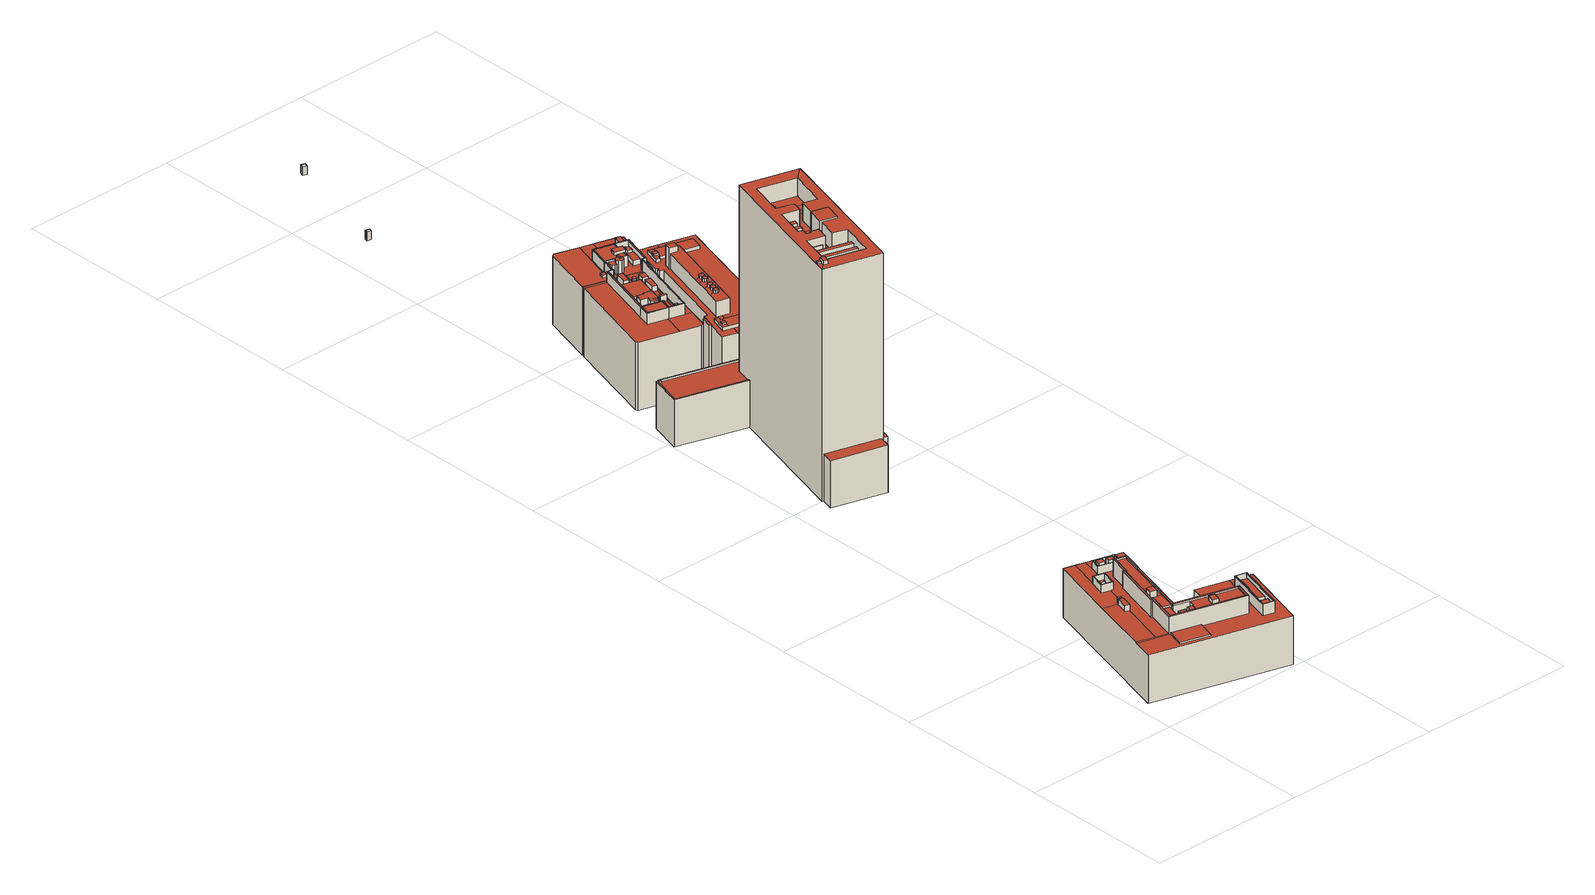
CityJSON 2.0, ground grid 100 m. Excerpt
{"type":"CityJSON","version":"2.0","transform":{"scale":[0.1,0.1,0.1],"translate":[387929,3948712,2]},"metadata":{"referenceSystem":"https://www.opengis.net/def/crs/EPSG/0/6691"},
"CityObjects":{
"building1":{"type":"Building","attributes":{"name":"西日本旅客鉄道株式会社(東京本部)","大字・町コード":"55","町・丁目コード":"3","13_区市町村コード_大字・町コード_町・丁目コード":"13101055003","地区計画":"大手町・丸の内・有楽町地区","荒川水系荒川洪水浸水想定区域（想定最大規模）.規模":"L2","荒川水系荒川洪水浸水想定区域（想定最大規模）.浸水ランク":"2","荒川水系荒川洪水浸水想定区域（想定最大規模）.浸水深":0.62,"荒川水系荒川洪水浸水想定区域（想定最大規模）.継続時間":19,"神田川流域浸水予想区域（想定最大規模）.規模":"L2","神田川流域浸水予想区域（想定最大規模）.浸水ランク":"1","神田川流域浸水予想区域（想定最大規模）.浸水深":0.334,"measuredHeight":45.7,"BuildingDetails.buildingRoofEdgeArea":6144.51,"BuildingDetails.districtsAndZonesType":"10","BuildingDetails.prefecture":"13","BuildingDetails.city":"13101","BuildingDetails.surveyYear":2016},"address":[{"country":"日本","locality":"東京都千代田区丸の内三丁目"}],"geometry":[{"type":"Solid","lod":"2","boundaries":[[[[0,1,2,3,4,5,6,7,8]],[[9,10,11,12]],[[13,14,15,16,17,18]],[[14,19,18,17,20,21,22,23,24,25,26,27,28,29,30,31,32,33,34,35,36,37,38,39,40,41,42,43,44,45,46,47,48,49,50,51,52,53,54,55,56,57,58,59,60,61,62,63,64,65,66,67,68,69,15]],[[70,71,45,44,72,73,48]],[[74,49,48,73,75]],[[76,77,78,79,53,52,80,81,74,75,82,83]],[[79,76,83,84,56,55,85,86,54,53]],[[26,57,56,84,27]],[[32,31,38,37]],[[65,64,69,68]],[[87,88,89,90,91,92]],[[93,87,92,94,95,96,97,89,88,98]],[[99,95,94,100,101,97,96,102]],[[103,104,105,106,107,108]],[[109,110,111,105,104,112,113,103,108,114]],[[115,109,114,116,117,111,110,118]],[[119,120,121,122,123,124,125,126,127,128,129,130]],[[131,127,126,123,122,132,133,119,130]],[[134,135,136,137,138,139,140,141,142,143,144,145,146,147,148,149]],[[145,142,141,150,151,146]],[[149,151,150,152,153,154,155,134]],[[156,157,158,159]],[[160,161,162,163]],[[164,162,161,165,166,160,163,167]],[[168,169,170,171]],[[172,173,174,175]],[[176,177,178,179]],[[180,181,182,183]],[[184,180,183,185,186,182,181,187]],[[188,189,190,191]],[[192,193,194,195]],[[196,197,198,199,200,201,202,203]],[[202,201,198,197]],[[204,205,206,207]],[[208,209,210,211]],[[212,213,214,215]],[[216,217,218,219]],[[220,221,222,223]],[[224,225,226,227]],[[228,229,225,224]],[[230,231,229,228]],[[232,233,234,235,236,231,230,237]],[[238,239,234,233]],[[240,241,239,238]],[[242,243,241,240]],[[227,226,243,242]],[[244,245,246,247,248,249,250,251,252,253,254]],[[255,244,254,256,257,258,259,245,260]],[[261,262,263,264,249,248,265,266]],[[267,261,266,268,253,252,269,263,262,270]],[[271,272,273,274]],[[275,276,277,278]],[[279,280,281,282]],[[283,284,285,286]],[[287,288,289,290]],[[18,11,10,13]],[[13,10,9,14]],[[14,9,12,19]],[[19,12,11,18]],[[27,84,83,82,8,7,28]],[[75,73,72,0,8,82]],[[72,44,43,1,0]],[[42,2,1,43]],[[158,3,2,42,41,159]],[[39,4,157,156,40]],[[39,38,31,30,5,4]],[[30,29,6,5]],[[28,7,6,29]],[[159,41,40,156]],[[158,157,4,3]],[[162,36,35,163]],[[160,90,89,97,101,161]],[[32,37,36,162,164,33]],[[90,160,166,91]],[[167,34,33,164]],[[165,100,94,92,91,166]],[[34,167,163,35]],[[100,165,161,101]],[[102,96,171,170]],[[102,170,169,99]],[[95,99,169,168]],[[95,168,171,96]],[[98,88,175,174]],[[93,98,174,173]],[[87,93,173,172]],[[87,172,175,88]],[[25,24,179,178]],[[177,176,23,22]],[[23,176,179,24]],[[80,183,182,81]],[[180,106,105,111,117,181]],[[49,74,81,182,186,50]],[[106,180,184,107]],[[185,51,50,186]],[[114,108,107,184,187,116]],[[52,51,185,183,80]],[[116,187,181,117]],[[110,191,190,118]],[[115,118,190,189]],[[115,189,188,109]],[[110,109,188,191]],[[104,194,193,112]],[[112,193,192,113]],[[113,192,195,103]],[[103,195,194,104]],[[48,47,203,202,70]],[[122,121,201,200,132]],[[133,132,200,199]],[[197,71,70,202]],[[46,45,71,197,196]],[[120,119,133,199,198]],[[47,46,196,203]],[[201,121,120,198]],[[123,207,206,124]],[[125,124,206,205]],[[125,205,204,126]],[[123,126,204,207]],[[127,131,210,209,128]],[[128,209,208,129]],[[129,208,211,130]],[[130,211,210,131]],[[76,214,213,77]],[[77,213,212,78]],[[78,212,215,79]],[[79,215,214,76]],[[55,218,217,85]],[[85,217,216,86]],[[86,216,219,54]],[[54,219,218,55]],[[68,222,221,65]],[[65,221,220,66]],[[66,220,223,67]],[[67,223,222,68]],[[177,22,21,225,229,26,25,178]],[[227,268,266,265,224]],[[224,265,248,228]],[[228,248,247,230]],[[230,247,246,237]],[[232,237,246,245,259]],[[232,259,258,233]],[[233,258,257,238]],[[238,257,256,240]],[[240,256,254,253,242]],[[242,253,268,227]],[[58,57,26,229,231]],[[58,231,236,59]],[[235,60,59,236]],[[60,235,234,61]],[[61,234,239,62]],[[62,239,241,63]],[[15,69,64,63,241,243,16]],[[17,16,243,226,20]],[[20,226,225,21]],[[138,252,251,139]],[[140,139,251,250]],[[152,150,141,140,250,249]],[[152,249,264,153]],[[271,154,153,264,263,269,137,136,272]],[[137,269,252,138]],[[134,155,274,273,135]],[[272,136,135,273]],[[154,271,274,155]],[[142,277,276,143]],[[143,276,275,144]],[[144,275,278,145]],[[145,278,277,142]],[[146,151,281,280,147]],[[147,280,279,148]],[[148,279,282,149]],[[149,282,281,151]],[[245,285,284,260]],[[255,260,284,283]],[[244,255,283,286]],[[245,244,286,285]],[[262,289,288,270]],[[267,270,288,287]],[[261,267,287,290]],[[262,261,290,289]]]],"semantics":{"surfaces":[{"type":"GroundSurface"},{"type":"RoofSurface"},{"type":"WallSurface"}],"values":[[0,1,1,1,1,1,1,1,1,1,1,1,1,1,1,1,1,1,1,1,1,1,1,1,1,1,1,1,1,1,1,1,1,1,1,1,1,1,1,1,1,1,1,1,1,1,1,1,1,1,1,1,1,1,1,1,2,2,2,2,2,2,2,2,2,2,2,2,2,2,2,2,2,2,2,2,2,2,2,2,2,2,2,2,2,2,2,2,2,2,2,2,2,2,2,2,2,2,2,2,2,2,2,2,2,2,2,2,2,2,2,2,2,2,2,2,2,2,2,2,2,2,2,2,2,2,2,2,2,2,2,2,2,2,2,2,2,2,2,2,2,2,2,2,2,2,2,2,2,2,2,2,2,2,2,2,2,2,2,2,2,2,2,2,2,2,2,2,2,2,2,2,2,2,2,2,2,2,2]]}}]},
"building2":{"type":"Building","attributes":{"大字・町コード":"55","町・丁目コード":"2","13_区市町村コード_大字・町コード_町・丁目コード":"13101055002","地区計画":"大手町・丸の内・有楽町地区","荒川水系荒川洪水浸水想定区域（想定最大規模）.規模":"L2","荒川水系荒川洪水浸水想定区域（想定最大規模）.浸水ランク":"1","荒川水系荒川洪水浸水想定区域（想定最大規模）.浸水深":0.11,"荒川水系荒川洪水浸水想定区域（想定最大規模）.継続時間":0,"measuredHeight":151,"BuildingDetails.buildingRoofEdgeArea":5348.33,"BuildingDetails.districtsAndZonesType":"10","BuildingDetails.prefecture":"13","BuildingDetails.city":"13101","BuildingDetails.surveyYear":2016},"address":[{"country":"日本","locality":"東京都千代田区丸の内二丁目"}],"geometry":[{"type":"Solid","lod":"2","boundaries":[[[[291,292,293,294,295,296,297,298,299,300,301,302,303,304,305,306,307,308,309,310,311,312]],[[313,314,315,316]],[[317,318,319,320]],[[321,322,323,324]],[[325,326,327,328,329,330,331,332,333,334,335,336,337,338,339,340,341]],[[342,343,344,345,326,325,346,347,348,349,350,351,352,353,354,355,356,357,358,332,331,359,329,328,360,361]],[[362,363,364,365,366,367,368,369]],[[370,371,372,373,374,375,376,377,378,379,380,381,382,383]],[[384,385,386,387]],[[388,389,390,391]],[[392,393,394,395]],[[396,397,398,399]],[[400,401,402,403,404]],[[401,405,406,407,408,409,410,411,412,413,414,415,416,417,418,419,420,402]],[[409,421,422,423,424,425,426,412,411,427,428,410]],[[429,430,431,432,433,434,435,426,425,436,437,424,423,438,439]],[[440,441,430,429,442,443,444]],[[445,446,443,442,447,448,449]],[[450,451,448,447,452,453]],[[454,455,456,457]],[[458,459,460,461]],[[462,463,464,465]],[[466,467,468,469]],[[470,471,472,473]],[[474,475,476,477]],[[478,479,480,481]],[[482,483,484,485]],[[486,487,488,489]],[[490,491,492,493]],[[494,495,496,497]],[[317,320,301,300]],[[319,306,305,315,314,302,301,320]],[[307,306,319,318]],[[321,324,310,309]],[[323,311,310,324]],[[312,311,323,322]],[[330,308,307,318,317,300,299,331]],[[331,299,298,382,381,368,367,359]],[[329,291,312,322,321,309,308,330]],[[366,375,374,292,291,329,359,367]],[[459,458,397,396,455,454,389,388,384,387,394,393,341,340,405,401,400]],[[406,405,340,339]],[[407,406,339,338]],[[438,423,422,335,334]],[[439,438,334,333]],[[452,447,442,429,439,333,332]],[[453,452,332,358]],[[482,485,450,453,358,357,432,431,474,477,440,444,478,481,445,449]],[[433,432,357,356]],[[434,433,356,355]],[[435,434,355,354]],[[413,412,426,435,354,353]],[[414,413,353,352]],[[415,414,352,351]],[[416,415,351,350]],[[417,416,350,349]],[[418,417,349,348]],[[419,418,348,347]],[[347,346,464,463,420,419]],[[465,464,346,325,392,395,386,385,391,390,457,456,399,398,461,460,404,403]],[[393,392,325,341]],[[366,365,376,375]],[[376,365,364,377]],[[377,364,363,378]],[[378,363,362,379]],[[380,379,362,369]],[[381,380,369,368]],[[372,294,293,373]],[[371,295,294,372]],[[370,296,295,371]],[[383,297,296,370]],[[298,297,383,382]],[[374,373,293,292]],[[391,385,384,388]],[[394,387,386,395]],[[455,396,399,456]],[[389,454,457,390]],[[459,400,404,460]],[[397,458,461,398]],[[463,462,402,420]],[[465,403,402,462]],[[411,469,468,427]],[[428,427,468,467]],[[428,467,466,410]],[[411,410,466,469]],[[425,470,473,436]],[[472,437,436,473]],[[437,472,471,424]],[[470,425,424,471]],[[477,476,441,440]],[[441,476,475,430]],[[431,430,475,474]],[[481,480,446,445]],[[446,480,479,443]],[[444,443,479,478]],[[485,484,451,450]],[[451,484,483,448]],[[449,448,483,482]],[[421,489,488,336,335,422]],[[336,488,487,337]],[[407,338,337,487,486,408]],[[421,409,408,486,489]],[[493,492,342,361]],[[342,492,491,343]],[[344,343,491,490]],[[496,345,344,490,493,361,360,497]],[[345,496,495,326]],[[326,495,494,327]],[[328,327,494,497,360]],[[303,302,314,313]],[[316,315,305,304]],[[316,304,303,313]]]],"semantics":{"surfaces":[{"type":"GroundSurface"},{"type":"OuterCeilingSurface"},{"type":"RoofSurface"},{"type":"WallSurface"}],"values":[[0,1,2,2,2,2,2,2,2,2,2,2,2,2,2,2,2,2,2,2,2,2,2,2,2,2,2,2,2,2,3,3,3,3,3,3,3,3,3,3,3,3,3,3,3,3,3,3,3,3,3,3,3,3,3,3,3,3,3,3,3,3,3,3,3,3,3,3,3,3,3,3,3,3,3,3,3,3,3,3,3,3,3,3,3,3,3,3,3,3,3,3,3,3,3,3,3,3,3,3,3,3,3,3,3,3,3,3,3,3,3,3]]}}]},
"building3":{"type":"Building","attributes":{"name":"成田国際空港株式会社(東京事務所)","大字・町コード":"55","町・丁目コード":"2","13_区市町村コード_大字・町コード_町・丁目コード":"13101055002","地区計画":"大手町・丸の内・有楽町地区","荒川水系荒川洪水浸水想定区域（想定最大規模）.規模":"L2","荒川水系荒川洪水浸水想定区域（想定最大規模）.浸水ランク":"1","荒川水系荒川洪水浸水想定区域（想定最大規模）.浸水深":0.15,"荒川水系荒川洪水浸水想定区域（想定最大規模）.継続時間":0,"measuredHeight":50.7,"BuildingDetails.buildingRoofEdgeArea":2559.14,"BuildingDetails.districtsAndZonesType":"10","BuildingDetails.prefecture":"13","BuildingDetails.city":"13101","BuildingDetails.surveyYear":2016},"address":[{"country":"日本","locality":"東京都千代田区丸の内二丁目"}],"geometry":[{"type":"Solid","lod":"2","boundaries":[[[[498,499,500,501,502,503,504,505]],[[506,507,508,509,510,511,512,513,514,515,516]],[[517,506,516,518,519,520,521,522,523]],[[524,522,521,525,526,527,528,529]],[[530,531,532,533,534,535,536,537,538,539,540,541,542,543,508,507,544,545,517,523,546,547,524,529,548,549,528,527,550,519,518,551,552,553,554,555,556,557,558,559,560,561,562,563]],[[564,553,552,565,566,567,568,559,558,569,570]],[[571,572,537,536,573,574,575,576,577,578,579,580,581,563,562]],[[582,583,565,552,551,584,585,586,587,588,589]],[[590,591,587,586,592,593,594,595]],[[596,566,565,583,597,598,599,600,568,567,601]],[[595,594,602,603,513,512,604]],[[605,606,607,608,609,610,611]],[[606,612,613,614,615,607]],[[616,617,618,619]],[[620,621,622,623,617,616]],[[624,625,626,627]],[[628,629,630,631,632,633]],[[634,635,636,637]],[[638,639,640,641]],[[611,610,642,643,644,605]],[[645,646,647,648]],[[649,642,610,609,608,650,623,622,621,620,644,643,651]],[[652,653,654,655,656,657,658,659,660,661,662,663,664]],[[665,666,667,668,669,670,671]],[[672,673,674,675]],[[676,677,678,679]],[[680,681,682,683]],[[684,685,686,687]],[[688,689,615,614,613]],[[514,513,603,505,504]],[[602,498,505,603]],[[594,593,499,498,602]],[[592,500,499,593]],[[586,585,501,500,592]],[[584,502,501,585]],[[502,584,551,518,516,515,503]],[[514,504,503,515]],[[588,587,607,615]],[[613,612,598,597]],[[599,598,612,606]],[[676,600,599,606,605,572,571,677]],[[591,608,607,587]],[[512,617,623,604]],[[620,616,509,508,543]],[[510,509,616,619]],[[510,619,618,511]],[[512,511,618,617]],[[573,536,535,625,624]],[[627,626,534,533]],[[534,626,625,535]],[[542,541,633,632]],[[630,629,539,538]],[[539,629,628,540]],[[541,540,628,633]],[[507,636,635,544]],[[544,635,634,545]],[[517,545,634,637,506]],[[506,637,636,507]],[[523,641,640,546]],[[547,546,640,639]],[[524,547,639,638,522]],[[523,522,638,641]],[[643,642,645,648]],[[643,648,647,651]],[[649,651,647,646]],[[649,646,645,642]],[[620,543,542,632,631,644]],[[590,595,604,623,650]],[[591,590,650,608]],[[630,538,537,572,605,644,631]],[[530,663,662,531]],[[531,662,661,532]],[[532,661,660,533]],[[627,533,660,659,574,573,624]],[[575,574,659,658]],[[575,658,657,576]],[[576,657,656,577]],[[577,656,655,578]],[[578,655,654,579]],[[579,654,653,580]],[[580,653,652,581]],[[581,652,664,563]],[[563,664,663,530]],[[554,670,669,555]],[[555,669,668,556]],[[556,668,667,557]],[[558,557,667,666,569]],[[569,666,665,570]],[[570,665,671,564]],[[553,564,671,670,554]],[[567,674,673,601]],[[601,673,672,596]],[[596,672,675,566]],[[566,675,674,567]],[[677,571,562,561,678]],[[559,568,600,676,679,560]],[[560,679,678,561]],[[521,520,683,682,525]],[[526,525,682,681]],[[527,526,681,680,550]],[[520,519,550,680,683]],[[528,687,686,529]],[[548,529,686,685]],[[548,685,684,549]],[[528,549,684,687]],[[615,689,589,588]],[[589,689,688,582]],[[597,583,582,688,613]]]],"semantics":{"surfaces":[{"type":"GroundSurface"},{"type":"RoofSurface"},{"type":"WallSurface"}],"values":[[0,1,1,1,1,1,1,1,1,1,1,1,1,1,1,1,1,1,1,1,1,1,1,1,1,1,1,1,1,2,2,2,2,2,2,2,2,2,2,2,2,2,2,2,2,2,2,2,2,2,2,2,2,2,2,2,2,2,2,2,2,2,2,2,2,2,2,2,2,2,2,2,2,2,2,2,2,2,2,2,2,2,2,2,2,2,2,2,2,2,2,2,2,2,2,2,2,2,2,2,2,2,2,2,2,2,2,2]]}}]},
"building4":{"type":"Building","attributes":{"大字・町コード":"55","町・丁目コード":"2","13_区市町村コード_大字・町コード_町・丁目コード":"13101055002","地区計画":"大手町・丸の内・有楽町地区","荒川水系荒川洪水浸水想定区域（想定最大規模）.規模":"L2","荒川水系荒川洪水浸水想定区域（想定最大規模）.浸水ランク":"1","荒川水系荒川洪水浸水想定区域（想定最大規模）.浸水深":0.28,"荒川水系荒川洪水浸水想定区域（想定最大規模）.継続時間":0,"measuredHeight":52.7,"BuildingDetails.buildingRoofEdgeArea":1659.01,"BuildingDetails.districtsAndZonesType":"10","BuildingDetails.prefecture":"13","BuildingDetails.city":"13101","BuildingDetails.surveyYear":2016},"address":[{"country":"日本","locality":"東京都千代田区丸の内二丁目"}],"geometry":[{"type":"Solid","lod":"2","boundaries":[[[[690,691,692,693,694,695,696]],[[697,698,699,700,701,702]],[[703,704,699,698,705,706,707,708,709,710]],[[711,703,710,712,713,714,700,699,704,715]],[[708,716,717,718,719,720,721,722,709]],[[723,724,725,726,727,728,729,730,731,732,733,734,735,736,737,738,739,740,741,742,743,744,745,746,747,748,749,750,722,721,718,717,751,752,753,754,755,756,757,758]],[[759,760,761,762,763,764,697,702,747,746,765,766,767]],[[768,769,770,771,772,773]],[[774,775,776,777]],[[778,779,780,781]],[[782,783,784,785,786,787,788,789,790,791,792]],[[793,794,795,796]],[[797,798,799,800,801,802,803,804,805,806,807,808]],[[809,810,811,812,813]],[[814,815,816,817,818]],[[819,820,821,822,823,824,825,826,827,828,829]],[[830,831,832,833,834,835,836,837,838,839,840,841,842,843,844,845,846,847,848,849,850,851,852,853,854,855,856,857,858,859,860,861,862,863]],[[864,865,866,867]],[[713,696,695,714]],[[712,690,696,713]],[[710,709,722,750,691,690,712]],[[749,692,691,750]],[[749,748,693,692]],[[693,748,747,702,701,694]],[[700,714,695,694,701]],[[704,777,776,715]],[[711,715,776,775]],[[703,711,775,774]],[[704,703,774,777]],[[778,737,736,851,850,828,827,779]],[[827,826,780,779]],[[737,778,781,738]],[[841,739,738,781,780,826,825,842]],[[787,759,767,788]],[[771,782,792,772]],[[773,772,792,791]],[[759,787,786,760]],[[760,786,785,761]],[[761,785,784,762]],[[763,762,784,783]],[[836,770,769,798,797,794,793,837]],[[808,795,794,797]],[[837,793,796,838]],[[795,808,807,742,741,839,838,796]],[[769,768,799,798]],[[807,806,743,742]],[[744,743,806,805]],[[744,805,804,745]],[[746,745,804,803,765]],[[766,765,803,802]],[[788,767,766,802,801,789]],[[789,801,800,790]],[[799,768,773,791,790,800]],[[728,812,811,729]],[[729,811,810,730]],[[731,730,810,809]],[[813,812,728,727]],[[724,723,818,817]],[[724,817,816,725]],[[815,726,725,816]],[[814,818,723,758]],[[846,821,820,847]],[[847,820,819,848]],[[849,848,819,829]],[[850,849,829,828]],[[825,824,843,842]],[[823,844,843,824]],[[821,846,845,822]],[[854,853,734,733]],[[734,853,852,735]],[[736,735,852,851]],[[841,840,740,739]],[[832,831,706,705]],[[740,840,839,741]],[[835,764,763,783,782,771,770,836]],[[707,706,831,830]],[[716,708,707,830,863]],[[718,866,865,719]],[[719,865,864,720]],[[720,864,867,721]],[[721,867,866,718]],[[705,698,833,832]],[[845,844,823,822]],[[764,835,834,697]],[[697,834,833,698]],[[752,751,862,861]],[[752,861,860,753]],[[753,860,859,754]],[[754,859,858,755]],[[755,858,857,756]],[[756,857,856,757]],[[814,758,757,856,855,732,731,809,813,727,726,815]],[[733,732,855,854]],[[751,717,716,863,862]]]],"semantics":{"surfaces":[{"type":"GroundSurface"},{"type":"RoofSurface"},{"type":"WallSurface"}],"values":[[0,1,1,1,1,1,1,1,1,1,1,1,1,1,1,1,1,1,2,2,2,2,2,2,2,2,2,2,2,2,2,2,2,2,2,2,2,2,2,2,2,2,2,2,2,2,2,2,2,2,2,2,2,2,2,2,2,2,2,2,2,2,2,2,2,2,2,2,2,2,2,2,2,2,2,2,2,2,2,2,2,2,2,2,2,2,2,2,2,2,2,2,2,2]]}}]},
"building5":{"type":"Building","attributes":{"大字・町コード":"39","13_区市町村コード_大字・町コード_町・丁目コード":"13101039000","荒川水系荒川洪水浸水想定区域（想定最大規模）.規模":"L2","荒川水系荒川洪水浸水想定区域（想定最大規模）.浸水ランク":"2","荒川水系荒川洪水浸水想定区域（想定最大規模）.浸水深":0.83,"荒川水系荒川洪水浸水想定区域（想定最大規模）.継続時間":29,"measuredHeight":5.9,"BuildingDetails.buildingRoofEdgeArea":4.9,"BuildingDetails.districtsAndZonesType":"5","BuildingDetails.prefecture":"13","BuildingDetails.city":"13101","BuildingDetails.surveyYear":2016},"address":[{"country":"日本","locality":"東京都千代田区皇居外苑"}],"geometry":[{"type":"Solid","lod":"1","boundaries":[[[[868,869,870,871]],[[870,872,873,871]],[[869,874,872,870]],[[868,875,874,869]],[[871,873,875,868]],[[872,874,875,873]]]]}]},
"building6":{"type":"Building","attributes":{"大字・町コード":"55","町・丁目コード":"2","13_区市町村コード_大字・町コード_町・丁目コード":"13101055002","地区計画":"大手町・丸の内・有楽町地区","荒川水系荒川洪水浸水想定区域（想定最大規模）.規模":"L2","荒川水系荒川洪水浸水想定区域（想定最大規模）.浸水ランク":"1","荒川水系荒川洪水浸水想定区域（想定最大規模）.浸水深":0.33,"荒川水系荒川洪水浸水想定区域（想定最大規模）.継続時間":0,"measuredHeight":46,"BuildingDetails.buildingRoofEdgeArea":3389.47,"BuildingDetails.districtsAndZonesType":"10","BuildingDetails.prefecture":"13","BuildingDetails.city":"13101","BuildingDetails.surveyYear":2016},"address":[{"country":"日本","locality":"東京都千代田区丸の内二丁目"}],"geometry":[{"type":"Solid","lod":"2","boundaries":[[[[876,877,878,879,880,881,882,883,884,885,886,887,888,889]],[[890,891,892,893,894,895,896,897]],[[898,899,900,901,902,903,904,905,906,907,908,909,910,911,912,913,914,915,916,917,918,919]],[[920,921,922,923,924,925,926,927,928,929,930,931,915,914,907,906,932,933,934]],[[930,923,922,935,936,937,938,931]],[[939,940,938,937,933,932,941,942,943,944]],[[917,916,945,946,905,904,947,948,919,918,949,950,951,952,953,954]],[[955,956,957,958,959,960,961,962]],[[963,964,965,966,967,968,969,970]],[[971,972,973,974,975,976,977,978]],[[979,980,981,982,983,984,985,986]],[[987,988,989,990]],[[991,992,993,994,995,996,997,998,999,1000,1001,1002,1003,1004,1005,1006]],[[1006,1005,1007,1008,1009,1010,1002,1001,1011,1012,1013,1014,1015,1016,998,997,1017,1018,1019,1020,994,993,1021,1022,1023,1024,1025,1026,1027,1028,1029,1030,1031,1032]],[[1033,1034,1035,1036]],[[1037,1038,1039,1040,1041,1042,1043,1044,1045,1046]],[[1038,1045,1044,1047,1048,1039]],[[1049,1050,1051,1052]],[[1053,1054,1055,1056,1057,1058,1059,1060,1061,1062]],[[1055,1054,1061,1060,1063,1064]],[[1065,1066,1067,1068]],[[949,918,890,897]],[[949,897,896,950]],[[950,896,895,951]],[[951,895,894,952]],[[953,952,894,893]],[[954,953,893,892]],[[954,892,891,917]],[[918,917,891,890]],[[1001,1000,946,945,1011]],[[943,942,1016,1015]],[[945,916,915,931,938,940,1012,1011]],[[998,1016,942,941,999]],[[932,906,905,946,1000,999,941]],[[902,901,962,961]],[[903,902,961,960]],[[947,904,903,960,959]],[[947,959,958,948]],[[898,919,948,958,957]],[[899,898,957,956]],[[899,956,955,900]],[[901,900,955,962]],[[908,907,963,970]],[[908,970,969,909]],[[909,969,968,910]],[[910,968,967,911]],[[912,911,967,966]],[[912,966,965,913]],[[913,965,964,914]],[[914,964,963,907]],[[924,923,978,977]],[[925,924,977,976]],[[925,976,975,926]],[[927,926,975,974]],[[927,974,973,928]],[[928,973,972,929]],[[930,929,972,971]],[[930,971,978,923]],[[933,986,985,934]],[[934,985,984,920]],[[920,984,983,921]],[[921,983,982,922]],[[922,982,981,935]],[[935,981,980,936]],[[936,980,979,937]],[[937,979,986,933]],[[940,939,989,988,1013,1012]],[[1013,988,987,1014]],[[990,944,943,1015,1014,987]],[[939,944,990,989]],[[991,1006,1032,889,888]],[[876,889,1032,1031]],[[879,878,1066,1065,1029,1028]],[[1027,880,879,1028]],[[1026,881,880,1027]],[[1025,882,881,1026]],[[1024,883,882,1025]],[[1023,884,883,1024]],[[1022,885,884,1023]],[[1021,886,885,1022]],[[1021,993,992,887,886]],[[991,888,887,992]],[[1045,1035,1034,1046]],[[1046,1034,1033,1037]],[[1037,1033,1036,1038]],[[1038,1036,1035,1045]],[[1009,1041,1040,1010]],[[1002,1010,1040,1039,1048,1003]],[[1003,1048,1047,1004]],[[1005,1004,1047,1044,1043,1007]],[[1007,1043,1042,1008]],[[1008,1042,1041,1009]],[[1061,1051,1050,1062]],[[1062,1050,1049,1053]],[[1052,1054,1053,1049]],[[1054,1052,1051,1061]],[[995,1064,1063,996]],[[1017,997,996,1063,1060,1059]],[[1017,1059,1058,1018]],[[1018,1058,1057,1019]],[[1019,1057,1056,1020]],[[995,994,1020,1056,1055,1064]],[[1067,877,876,1031,1030,1068]],[[1066,878,877,1067]],[[1029,1065,1068,1030]]]],"semantics":{"surfaces":[{"type":"GroundSurface"},{"type":"RoofSurface"},{"type":"WallSurface"}],"values":[[0,1,1,1,1,1,1,1,1,1,1,1,1,1,1,1,1,1,1,1,1,2,2,2,2,2,2,2,2,2,2,2,2,2,2,2,2,2,2,2,2,2,2,2,2,2,2,2,2,2,2,2,2,2,2,2,2,2,2,2,2,2,2,2,2,2,2,2,2,2,2,2,2,2,2,2,2,2,2,2,2,2,2,2,2,2,2,2,2,2,2,2,2,2,2,2,2,2,2,2,2,2,2,2,2]]}}]},
"building7":{"type":"Building","attributes":{"大字・町コード":"39","13_区市町村コード_大字・町コード_町・丁目コード":"13101039000","荒川水系荒川洪水浸水想定区域（想定最大規模）.規模":"L2","荒川水系荒川洪水浸水想定区域（想定最大規模）.浸水ランク":"2","荒川水系荒川洪水浸水想定区域（想定最大規模）.浸水深":1.2,"荒川水系荒川洪水浸水想定区域（想定最大規模）.継続時間":27,"measuredHeight":5.9,"BuildingDetails.buildingRoofEdgeArea":6.37,"BuildingDetails.districtsAndZonesType":"5","BuildingDetails.prefecture":"13","BuildingDetails.city":"13101","BuildingDetails.surveyYear":2016},"address":[{"country":"日本","locality":"東京都千代田区皇居外苑"}],"geometry":[{"type":"Solid","lod":"1","boundaries":[[[[1069,1070,1071,1072]],[[1071,1073,1074,1072]],[[1070,1075,1073,1071]],[[1069,1076,1075,1070]],[[1072,1074,1076,1069]],[[1073,1075,1076,1074]]]]}]}
},
"vertices":[
[706,1121,6],[631,856,6],[621,859,6],[553,622,6],[722,575,6],[1066,478,6],[933,9,6],[79,251,6],[353,1221,6],[694,430,343],[676,368,343],[717,357,343],[735,418,343],[676,368,317],[694,430,317],[445,502,317],[421,416,317],[710,334,317],[717,357,317],[735,418,317],[806,306,317],[774,193,317],[494,273,317],[461,160,317],[281,214,317],[314,324,317],[308,326,317],[115,380,317],[79,251,317],[933,9,317],[1066,478,317],[992,499,317],[971,426,317],[975,425,317],[883,104,317],[811,124,317],[903,445,317],[907,444,317],[928,517,317],[722,575,317],[683,439,317],[515,487,317],[621,859,317],[631,856,317],[676,1015,317],[590,1038,317],[582,1010,317],[448,1048,317],[455,1074,317],[426,975,317],[431,973,317],[402,874,317],[385,879,317],[345,740,317],[343,731,317],[322,656,317],[237,359,317],[312,338,317],[363,521,317],[355,523,317],[448,849,317],[456,846,317],[493,974,317],[573,952,317],[470,588,317],[491,582,317],[511,576,317],[501,538,317],[480,543,317],[459,549,317],[467,1114,317],[601,1076,317],[706,1121,317],[486,1184,317],[364,992,317],[424,1201,317],[320,747,317],[324,759,317],[344,753,317],[341,741,317],[331,894,317],[360,994,317],[353,1221,317],[226,773,317],[119,393,317],[292,665,317],[313,740,317],[882,135,317],[838,148,317],[824,152,317],[817,128,317],[880,109,317],[887,134,317],[893,171,317],[905,197,317],[898,199,317],[860,210,317],[842,215,317],[848,183,317],[955,401,317],[969,422,317],[906,440,317],[917,412,317],[389,893,317],[358,902,317],[339,906,317],[337,897,317],[399,879,317],[402,890,317],[402,940,317],[370,949,317],[353,953,317],[363,922,317],[395,914,317],[415,936,317],[407,961,317],[425,970,317],[363,988,317],[376,969,317],[586,1039,317],[595,1073,317],[470,1109,317],[460,1073,317],[474,1070,317],[483,1102,317],[520,1092,317],[512,1060,317],[533,1054,317],[541,1085,317],[579,1075,317],[570,1043,317],[533,1053,317],[453,1051,317],[579,1015,317],[452,312,317],[465,354,317],[498,345,317],[508,380,317],[407,408,317],[411,421,317],[353,438,317],[331,359,317],[343,355,317],[365,431,317],[399,421,317],[376,346,317],[398,339,317],[405,360,317],[447,348,317],[438,316,317],[328,349,317],[395,329,317],[324,335,317],[482,290,317],[484,296,317],[450,305,317],[683,439,52],[722,575,52],[553,622,52],[515,487,52],[817,128,389],[906,440,389],[903,445,389],[811,124,389],[975,425,389],[969,422,389],[880,109,389],[883,104,389],[898,199,371],[955,401,371],[917,412,371],[860,210,371],[882,135,371],[893,171,371],[848,183,371],[838,148,371],[461,160,328],[494,273,328],[314,324,328],[281,214,328],[337,897,367],[363,988,367],[360,994,367],[331,894,367],[399,879,367],[402,874,367],[431,973,367],[425,970,367],[402,940,339],[407,961,339],[376,969,339],[370,949,339],[395,914,339],[363,922,339],[358,902,339],[389,893,339],[582,1010,367],[601,1076,367],[595,1073,367],[579,1015,367],[453,1051,367],[470,1109,367],[467,1114,367],[448,1048,367],[512,1060,367],[520,1092,367],[483,1102,367],[474,1070,367],[579,1075,367],[541,1085,367],[533,1053,367],[570,1043,367],[344,753,354],[324,759,354],[320,747,354],[341,741,354],[313,740,354],[292,665,354],[322,656,354],[343,731,354],[511,576,335],[491,582,335],[480,543,335],[501,538,335],[767,206,430],[774,193,430],[806,306,430],[794,299,430],[320,333,430],[308,326,430],[376,528,430],[363,521,430],[455,836,430],[463,834,430],[456,846,430],[448,849,430],[355,523,430],[368,530,430],[500,962,430],[493,974,430],[560,945,430],[573,952,430],[408,409,430],[421,416,430],[414,540,420],[374,551,420],[368,530,420],[376,528,420],[320,333,420],[324,335,420],[353,438,420],[411,421,420],[407,408,420],[408,409,420],[443,531,420],[426,584,420],[560,945,420],[500,962,420],[463,834,420],[455,836,420],[387,595,420],[610,258,420],[577,268,420],[483,295,420],[482,290,420],[767,206,420],[769,213,420],[624,306,420],[794,299,420],[508,380,420],[591,316,420],[484,296,414],[498,345,414],[465,354,414],[450,305,414],[399,421,411],[365,431,411],[343,355,411],[376,346,411],[447,348,411],[405,360,411],[395,329,411],[438,316,411],[426,584,461],[387,595,461],[374,551,461],[414,540,461],[624,306,451],[591,316,451],[577,268,451],[610,258,451],
[208,2987,10],[443,3820,10],[3,3951,10],[65,4160,10],[80,4156,10],[83,4164,10],[850,3936,10],[822,3840,10],[833,3837,10],[833,3836,10],[852,3831,10],[679,3194,10],[636,3208,10],[590,3038,10],[633,3025,10],[594,2881,10],[566,2889,10],[566,2887,10],[555,2890,10],[535,2815,10],[196,2907,10],[217,2985,10],[636,3208,130],[679,3194,130],[633,3025,130],[590,3038,130],[833,3836,311],[566,2889,311],[594,2881,311],[852,3831,311],[555,2890,311],[217,2985,311],[196,2907,311],[535,2815,311],[285,3052,1492],[280,3048,1492],[268,3008,1492],[242,3016,1492],[208,2987,1492],[566,2887,1492],[833,3837,1491],[755,3774,1491],[688,3541,1491],[602,3566,1491],[569,3453,1491],[661,3426,1492],[630,3322,1492],[540,3349,1492],[503,3224,1492],[591,3198,1492],[528,2982,1492],[226,3045,1492],[230,3059,1492],[250,3053,1492],[251,3056,1492],[346,3263,1492],[455,3231,1492],[477,3305,1492],[428,3319,1492],[425,3309,1492],[395,3318,1492],[406,3355,1492],[377,3363,1492],[433,3559,1491],[541,3528,1491],[559,3591,1491],[450,3623,1491],[514,3844,1491],[476,3938,1491],[240,3017,1492],[246,3039,1492],[90,4152,300],[87,4143,300],[71,4148,300],[15,3958,300],[445,3830,300],[476,3938,300],[812,3843,300],[838,3930,300],[83,4164,310],[80,4156,310],[65,4160,310],[3,3951,310],[443,3820,310],[445,3830,310],[15,3958,310],[71,4148,310],[87,4143,310],[90,4152,310],[838,3930,310],[812,3843,310],[822,3840,310],[850,3936,310],[542,3029,1441],[299,3099,1441],[292,3074,1441],[535,3004,1441],[542,3029,1376],[554,3071,1376],[311,3141,1376],[299,3099,1376],[285,3052,1376],[528,2982,1376],[535,3004,1376],[292,3074,1376],[561,3096,1376],[570,3127,1376],[327,3197,1376],[318,3166,1376],[577,3152,1376],[587,3186,1376],[437,3229,1376],[344,3256,1376],[334,3222,1376],[591,3198,1376],[503,3224,1376],[540,3349,1376],[528,3352,1376],[547,3415,1376],[474,3436,1376],[423,3450,1376],[404,3456,1376],[377,3363,1376],[406,3355,1376],[395,3318,1376],[425,3309,1376],[428,3319,1376],[477,3305,1376],[455,3231,1376],[439,3236,1376],[559,3456,1376],[569,3453,1376],[573,3466,1376],[489,3490,1376],[438,3505,1376],[419,3510,1376],[431,3478,1376],[482,3463,1376],[708,3610,1376],[534,3660,1376],[467,3680,1376],[450,3623,1376],[559,3591,1376],[541,3528,1376],[433,3559,1376],[446,3532,1376],[497,3518,1376],[602,3566,1376],[688,3541,1376],[473,3702,1376],[540,3683,1376],[717,3641,1376],[543,3691,1376],[476,3711,1376],[482,3733,1376],[549,3714,1376],[730,3685,1376],[555,3736,1376],[488,3755,1376],[495,3777,1376],[561,3758,1376],[755,3774,1376],[514,3844,1376],[554,3071,1441],[561,3096,1441],[318,3166,1441],[311,3141,1441],[570,3127,1441],[577,3152,1441],[334,3222,1441],[327,3197,1441],[437,3229,1441],[439,3236,1441],[346,3263,1441],[344,3256,1441],[474,3436,1441],[482,3463,1441],[431,3478,1441],[423,3450,1441],[438,3505,1441],[489,3490,1441],[497,3518,1441],[446,3532,1441],[467,3680,1406],[534,3660,1406],[540,3683,1406],[473,3702,1406],[476,3711,1406],[543,3691,1406],[549,3714,1406],[482,3733,1406],[488,3755,1406],[555,3736,1406],[561,3758,1406],[495,3777,1406],[528,3352,1502],[630,3322,1502],[661,3426,1502],[559,3456,1502],[250,3053,1503],[230,3059,1503],[226,3045,1503],[246,3039,1503],[268,3008,1517],[280,3048,1517],[251,3056,1517],[240,3017,1517],
[492,4255,10],[118,4362,10],[113,4373,10],[286,4977,10],[295,4984,10],[676,4874,10],[682,4864,10],[508,4262,10],[509,4471,446],[497,4429,446],[491,4409,446],[495,4407,446],[637,4885,446],[643,4883,446],[499,4400,446],[544,4387,446],[682,4864,446],[676,4874,446],[634,4886,446],[498,4474,446],[623,4889,446],[572,4719,446],[562,4684,446],[561,4684,446],[532,4587,446],[527,4572,446],[500,4596,446],[531,4693,446],[554,4772,446],[581,4764,446],[587,4786,446],[556,4794,446],[435,4542,446],[407,4550,446],[405,4541,446],[421,4536,446],[459,4525,446],[453,4507,446],[427,4515,446],[424,4505,446],[431,4503,446],[432,4506,446],[465,4496,446],[460,4480,446],[428,4489,446],[411,4432,446],[483,4433,446],[496,4475,446],[491,4583,446],[495,4597,446],[569,4839,446],[600,4830,446],[584,4764,446],[544,4912,446],[540,4897,446],[522,4838,446],[526,4839,446],[534,4832,446],[534,4821,446],[525,4814,446],[516,4816,446],[501,4767,446],[511,4764,446],[471,4624,446],[460,4627,446],[457,4616,446],[515,4837,446],[504,4908,446],[499,4894,446],[477,4821,446],[464,4777,446],[514,4817,446],[510,4827,446],[344,4660,446],[309,4539,446],[416,4518,446],[415,4515,446],[392,4522,446],[380,4541,446],[390,4574,446],[348,4586,446],[362,4633,446],[404,4621,446],[407,4631,446],[458,4935,446],[454,4922,446],[295,4984,446],[286,4977,446],[284,4970,446],[417,4932,446],[448,4923,446],[452,4937,446],[281,4464,446],[303,4541,446],[113,4373,446],[118,4362,446],[361,4292,446],[401,4429,446],[468,4903,446],[453,4918,446],[452,4916,446],[421,4925,446],[385,4800,446],[446,4830,446],[492,4255,446],[508,4262,446],[409,4426,446],[309,4539,517],[421,4925,517],[417,4932,517],[303,4541,517],[303,4538,517],[305,4537,517],[308,4536,517],[452,4916,517],[453,4918,517],[454,4922,517],[448,4923,517],[495,4407,517],[499,4400,517],[643,4883,517],[637,4885,517],[411,4432,517],[408,4433,517],[407,4427,517],[409,4426,517],[416,4518,498],[453,4507,498],[459,4525,498],[421,4536,498],[465,4496,467],[432,4506,467],[431,4503,467],[432,4503,467],[428,4489,467],[460,4480,467],[496,4475,484],[483,4433,484],[497,4429,484],[509,4471,484],[532,4587,484],[495,4597,484],[491,4583,484],[527,4572,484],[306,4535,517],[426,4500,517],[432,4503,517],[306,4535,514],[286,4467,514],[406,4432,514],[426,4500,514],[286,4467,517],[281,4464,517],[406,4432,517],[407,4631,519],[404,4621,519],[362,4633,519],[348,4586,519],[390,4574,519],[380,4541,519],[392,4522,519],[415,4515,519],[421,4536,519],[405,4541,519],[407,4550,519],[435,4542,519],[457,4616,519],[510,4827,480],[514,4817,480],[525,4814,480],[534,4821,480],[534,4832,480],[526,4839,480],[515,4837,480],[468,4903,488],[446,4830,488],[477,4821,488],[499,4894,488],[385,4800,500],[344,4660,500],[471,4624,500],[511,4764,500],[584,4764,479],[554,4772,479],[531,4693,479],[562,4684,479],[600,4830,479],[569,4839,479],[556,4794,479],[587,4786,479],[458,4935,517],[452,4937,517],
[406,5343,9],[793,5230,9],[804,5214,9],[700,4868,9],[297,4985,9],[291,4994,9],[390,5336,9],[459,4938,446],[453,4940,446],[446,4942,446],[295,4987,446],[297,4985,446],[499,4926,446],[464,5001,446],[456,4975,446],[476,5015,446],[474,5015,446],[515,5154,446],[594,5131,446],[632,5277,446],[557,5299,446],[440,5008,446],[406,5343,446],[390,5336,446],[291,4994,446],[432,4982,446],[642,5117,446],[719,5094,446],[723,5108,446],[694,5117,446],[715,5185,446],[744,5176,446],[763,5239,446],[679,4947,446],[639,4960,446],[664,5038,446],[703,5025,446],[716,5068,446],[709,5045,446],[685,5052,446],[697,5089,446],[720,5081,446],[722,5087,446],[642,5111,446],[627,5061,446],[638,5058,446],[636,5050,446],[640,5048,446],[629,5011,446],[625,5012,446],[613,4974,446],[557,4991,446],[556,4986,446],[566,4973,446],[566,4956,446],[555,4944,446],[544,4942,446],[537,4915,446],[700,4868,446],[804,5214,446],[793,5230,446],[729,5091,446],[668,4886,446],[646,4893,446],[643,4885,446],[638,4886,446],[642,4901,446],[664,4894,446],[690,4980,446],[506,4960,446],[492,4968,446],[487,4984,446],[492,5000,446],[504,5006,446],[481,5013,446],[539,4941,446],[524,4950,446],[520,4962,446],[539,4989,446],[548,4987,446],[550,4993,446],[528,5000,446],[534,4992,446],[534,4986,446],[464,5001,462],[440,5008,462],[432,4982,462],[456,4975,462],[640,5048,533],[575,5068,533],[563,5031,533],[629,5011,533],[528,5000,507],[504,5006,507],[492,5000,507],[487,4984,507],[492,4968,507],[506,4960,507],[520,4962,507],[519,4965,507],[525,4981,507],[534,4986,507],[534,4992,507],[550,4994,536],[542,4963,536],[549,4961,536],[557,4992,536],[542,4963,530],[548,4987,530],[539,4989,530],[525,4981,530],[519,4965,530],[524,4950,530],[539,4941,530],[555,4944,530],[566,4956,530],[566,4973,530],[556,4986,530],[549,4961,530],[720,5081,483],[697,5089,483],[685,5052,483],[709,5045,483],[716,5068,483],[690,4980,480],[703,5025,480],[664,5038,480],[639,4960,480],[679,4947,480],[622,5058,514],[638,5113,514],[518,5149,514],[480,5019,514],[483,5018,514],[610,4980,514],[620,5014,514],[563,5031,514],[575,5068,514],[631,5051,514],[633,5055,514],[515,5154,517],[474,5015,517],[476,5015,517],[453,4940,517],[459,4938,517],[481,5013,517],[550,4993,517],[550,4994,517],[557,4992,517],[557,4991,517],[613,4974,517],[625,5012,517],[620,5014,517],[610,4980,517],[483,5018,517],[480,5019,517],[518,5149,517],[638,5113,517],[622,5058,517],[633,5055,517],[631,5051,517],[636,5050,517],[638,5058,517],[627,5061,517],[642,5111,517],[722,5087,517],[664,4894,517],[642,4901,517],[638,4886,517],[643,4885,517],[646,4893,517],[668,4886,517],[729,5091,517],[642,5117,517],[715,5185,493],[694,5117,493],[723,5108,493],[744,5176,493],
[276,6660,1],[252,6666,1],[257,6686,1],[281,6679,1],[257,6686,58],[281,6679,58],[252,6666,58],[276,6660,58],
[651,4351,9],[641,4354,9],[663,4428,9],[682,4422,9],[689,4448,9],[712,4442,9],[857,4951,9],[834,4958,9],[841,4983,9],[831,4986,9],[891,5197,9],[1229,5101,9],[952,4127,9],[615,4223,9],[798,4486,452],[787,4482,452],[782,4470,452],[786,4459,452],[798,4455,452],[809,4459,452],[813,4470,452],[809,4481,452],[795,4492,434],[791,4503,434],[795,4514,434],[806,4519,434],[817,4514,434],[822,4503,434],[818,4494,434],[848,4506,434],[867,4572,434],[815,4552,434],[826,4547,434],[831,4536,434],[826,4525,434],[815,4520,434],[804,4525,434],[799,4536,434],[804,4547,434],[773,4534,434],[753,4468,434],[787,4482,434],[798,4486,434],[804,4488,434],[858,4631,434],[854,4620,434],[842,4616,434],[835,4614,434],[846,4609,434],[850,4598,434],[846,4587,434],[834,4582,434],[823,4587,434],[819,4598,434],[824,4609,434],[790,4596,434],[895,4668,434],[843,4647,434],[854,4643,434],[831,4621,434],[827,4632,434],[832,4643,434],[800,4630,434],[931,4918,434],[888,4931,434],[980,4961,434],[903,4983,434],[900,4974,434],[944,4961,434],[733,4398,434],[810,4375,434],[817,4492,434],[806,4487,434],[809,4481,434],[813,4470,434],[809,4459,434],[798,4455,434],[786,4459,434],[782,4470,434],[795,4514,452],[791,4503,452],[795,4492,452],[806,4487,452],[817,4492,452],[822,4503,452],[817,4514,452],[806,4519,452],[815,4552,452],[804,4547,452],[799,4536,452],[804,4525,452],[815,4520,452],[826,4525,452],[831,4536,452],[826,4547,452],[824,4609,452],[819,4598,452],[823,4587,452],[834,4582,452],[846,4587,452],[850,4598,452],[846,4609,452],[835,4614,452],[832,4643,452],[827,4632,452],[831,4621,452],[842,4616,452],[854,4620,452],[858,4631,452],[854,4643,452],[843,4647,452],[896,4975,469],[883,4933,469],[931,4918,469],[944,4961,469],[952,4127,334],[1229,5101,334],[1006,5164,334],[989,5109,334],[1172,5057,334],[1149,4977,334],[965,5030,334],[947,4970,334],[980,4961,334],[810,4375,334],[768,4388,334],[750,4329,334],[949,4272,334],[926,4192,334],[725,4249,334],[709,4196,334],[661,4268,334],[690,4369,334],[714,4362,334],[708,4341,334],[733,4398,334],[888,4931,334],[883,4933,334],[896,4975,334],[900,4974,334],[903,4983,334],[908,5046,334],[901,5025,334],[877,5032,334],[906,5133,334],[891,5197,334],[831,4986,334],[841,4983,334],[834,4958,334],[857,4951,334],[712,4442,334],[689,4448,334],[682,4422,334],[677,4424,334],[655,4349,334],[651,4351,334],[615,4223,334],[686,4313,363],[680,4291,363],[701,4285,363],[708,4307,363],[686,4313,354],[708,4307,354],[717,4339,354],[708,4341,354],[714,4362,354],[690,4369,354],[661,4268,354],[694,4258,354],[701,4285,354],[680,4291,354],[926,4192,354],[949,4272,354],[904,5097,363],[896,5070,363],[923,5062,363],[930,5090,363],[904,5097,354],[930,5090,354],[940,5124,354],[906,5133,354],[877,5032,354],[901,5025,354],[908,5046,354],[917,5043,354],[923,5062,354],[896,5070,354],[1149,4977,354],[1172,5057,354],[677,4424,337],[663,4428,337],[641,4354,337],[655,4349,337],
[482,7394,2],[457,7402,2],[465,7425,2],[490,7418,2],[465,7425,56],[490,7418,56],[457,7402,56],[482,7394,56]
]}
